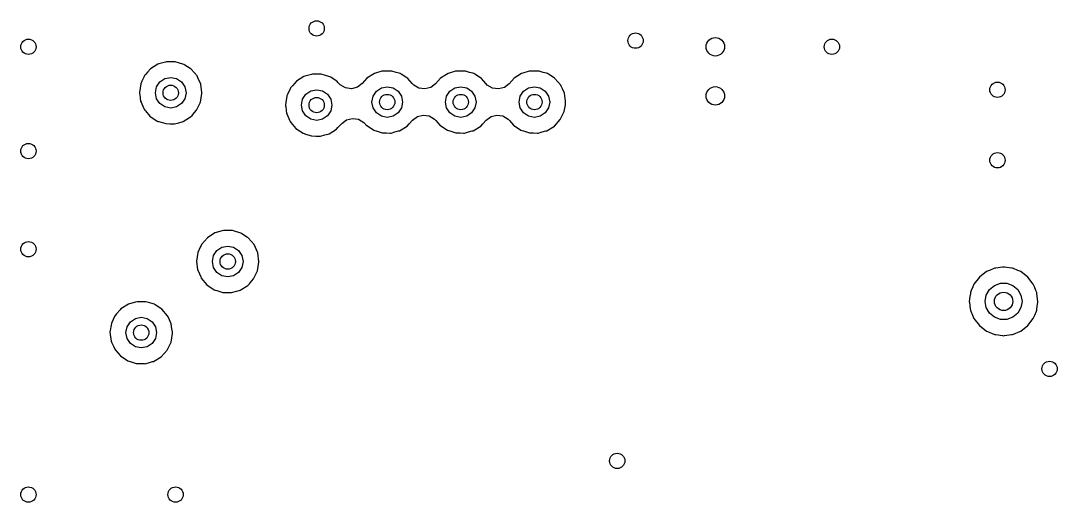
# Model space of a CAD drawing. Extents: x 0.99 to 4.24, y -7.27 to -4.02.
# Drawn here: x 1.916 to 2.582, y -6.151 to -5.842 of the extents above; entities that cross this region are included whole.
import ezdxf

# ---------------------------------------------------------------- set-up
doc = ezdxf.new("R2010")
doc.units = 0
doc.header["$MEASUREMENT"] = 0
doc.layers.add('BLACK', color=7, linetype='CONTINUOUS')

msp = doc.modelspace()

# ---------------------------------------------------------------- linework, layer by layer
at = {"layer": 'BLACK', "linetype": 'CONTINUOUS'}
for p, q in [((2.00919, -5.86811), (2.00509, -5.86928)), ((2.00988, -5.86791), (2.00919, -5.86811)), ((2.00919, -5.86811), (2.00919, -5.86811)), ((2.01058, -5.86792), (2.00988, -5.86791)), ((2.0121, -5.86793), (2.01058, -5.86792)), ((2.01556, -5.86795), (2.0121, -5.86793)), ((2.01829, -5.86876), (2.01556, -5.86795)), ((1.99802, -5.8743), (1.99645, -5.87607)), ((1.99959, -5.87251), (1.99802, -5.8743)), ((2.0044, -5.86948), (1.99959, -5.87251)), ((2.00509, -5.86928), (2.0044, -5.86948)), ((2.00509, -5.86928), (2.00509, -5.86928)), ((2.02034, -5.86938), (2.01829, -5.86876)), ((2.02102, -5.86958), (2.02034, -5.86938)), ((2.02034, -5.86938), (2.02034, -5.86938)), ((2.02161, -5.86997), (2.02102, -5.86958)), ((2.02519, -5.87229), (2.02161, -5.86997)), ((2.02579, -5.87267), (2.02519, -5.87229)), ((2.02519, -5.87229), (2.02519, -5.87229)), ((2.0295, -5.87698), (2.02579, -5.87267)), ((2.14817, -5.87401), (2.14406, -5.87519)), ((2.14885, -5.87382), (2.14817, -5.87401)), ((2.14817, -5.87401), (2.14817, -5.87401)), ((2.14956, -5.87382), (2.14885, -5.87382)), ((2.15107, -5.87383), (2.14956, -5.87382)), ((2.15454, -5.87385), (2.15107, -5.87383)), ((2.15727, -5.87467), (2.15454, -5.87385)), ((2.15931, -5.87528), (2.15727, -5.87467)), ((2.19541, -5.87401), (2.19131, -5.87519)), ((2.1961, -5.87382), (2.19541, -5.87401)), ((2.19541, -5.87401), (2.19541, -5.87401)), ((2.19681, -5.87382), (2.1961, -5.87382)), ((2.19832, -5.87383), (2.19681, -5.87382)), ((2.20178, -5.87385), (2.19832, -5.87383)), ((2.20451, -5.87467), (2.20178, -5.87385)), ((2.20656, -5.87528), (2.20451, -5.87467)), ((2.24266, -5.87401), (2.23855, -5.87519)), ((2.24334, -5.87382), (2.24266, -5.87401)), ((2.24266, -5.87401), (2.24266, -5.87401)), ((2.24405, -5.87382), (2.24334, -5.87382)), ((2.24556, -5.87383), (2.24405, -5.87382)), ((2.24903, -5.87385), (2.24556, -5.87383)), ((2.25175, -5.87467), (2.24903, -5.87385)), ((2.2538, -5.87528), (2.25175, -5.87467)), ((1.99413, -5.88038), (1.99341, -5.88193)), ((1.99553, -5.87742), (1.99413, -5.88038)), ((1.99583, -5.87678), (1.99553, -5.87742)), ((1.99553, -5.87742), (1.99553, -5.87742)), ((1.99645, -5.87607), (1.99583, -5.87678)), ((2.00351, -5.88403), (2.00564, -5.88084)), ((2.00564, -5.88084), (2.00883, -5.8787)), ((2.00883, -5.8787), (2.0126, -5.87795)), ((2.0126, -5.87795), (2.01636, -5.8787)), ((2.01636, -5.8787), (2.01956, -5.88084)), ((2.01956, -5.88084), (2.02169, -5.88403)), ((2.0298, -5.87763), (2.0295, -5.87698)), ((2.03023, -5.87858), (2.0298, -5.87763)), ((2.0298, -5.87763), (2.0298, -5.87763)), ((2.03186, -5.88216), (2.03023, -5.87858)), ((2.09225, -5.88157), (2.0907, -5.88333)), ((2.09329, -5.88039), (2.09225, -5.88157)), ((2.09811, -5.87735), (2.09329, -5.88039)), ((2.09879, -5.87716), (2.09811, -5.87735)), ((2.10289, -5.87598), (2.09879, -5.87716)), ((2.09879, -5.87716), (2.09879, -5.87716)), ((2.10358, -5.87579), (2.10289, -5.87598)), ((2.10289, -5.87598), (2.10289, -5.87598)), ((2.10429, -5.87579), (2.10358, -5.87579)), ((2.1058, -5.8758), (2.10429, -5.87579)), ((2.10927, -5.87582), (2.1058, -5.8758)), ((2.1119, -5.87661), (2.10927, -5.87582)), ((2.11404, -5.87725), (2.1119, -5.87661)), ((2.11472, -5.87745), (2.11404, -5.87725)), ((2.11404, -5.87725), (2.11404, -5.87725)), ((2.11531, -5.87784), (2.11472, -5.87745)), ((2.1189, -5.88016), (2.11531, -5.87784)), ((2.11949, -5.88055), (2.1189, -5.88016)), ((2.1189, -5.88016), (2.1189, -5.88016)), ((2.11995, -5.88109), (2.11949, -5.88055)), ((2.12053, -5.88176), (2.11995, -5.88109)), ((2.11995, -5.88109), (2.11995, -5.88109)), ((2.13701, -5.88018), (2.13554, -5.88185)), ((2.13857, -5.87842), (2.13701, -5.88018)), ((2.14338, -5.87538), (2.13857, -5.87842)), ((2.14406, -5.87519), (2.14338, -5.87538)), ((2.14406, -5.87519), (2.14406, -5.87519)), ((2.15999, -5.87548), (2.15931, -5.87528)), ((2.15931, -5.87528), (2.15931, -5.87528)), ((2.16059, -5.87587), (2.15999, -5.87548)), ((2.16417, -5.87819), (2.16059, -5.87587)), ((2.16477, -5.87858), (2.16417, -5.87819)), ((2.16417, -5.87819), (2.16417, -5.87819)), ((2.16762, -5.88189), (2.16477, -5.87858)), ((2.18581, -5.87842), (2.18265, -5.882)), ((2.19063, -5.87538), (2.18581, -5.87842)), ((2.19131, -5.87519), (2.19063, -5.87538)), ((2.19131, -5.87519), (2.19131, -5.87519)), ((2.20724, -5.87548), (2.20656, -5.87528)), ((2.20656, -5.87528), (2.20656, -5.87528)), ((2.20783, -5.87587), (2.20724, -5.87548)), ((2.21141, -5.87819), (2.20783, -5.87587)), ((2.21201, -5.87858), (2.21141, -5.87819)), ((2.21141, -5.87819), (2.21141, -5.87819)), ((2.21486, -5.88189), (2.21201, -5.87858)), ((2.23306, -5.87842), (2.22989, -5.882)), ((2.23787, -5.87538), (2.23306, -5.87842)), ((2.23855, -5.87519), (2.23787, -5.87538)), ((2.23855, -5.87519), (2.23855, -5.87519)), ((2.25448, -5.87548), (2.2538, -5.87528)), ((2.2538, -5.87528), (2.2538, -5.87528)), ((2.25508, -5.87587), (2.25448, -5.87548)), ((2.25866, -5.87819), (2.25508, -5.87587)), ((2.25925, -5.87858), (2.25866, -5.87819)), ((2.25866, -5.87819), (2.25866, -5.87819)), ((2.26297, -5.88289), (2.25925, -5.87858)), ((1.99341, -5.88193), (1.99253, -5.88755)), ((1.99253, -5.88755), (1.99263, -5.88825)), ((1.99263, -5.88825), (1.99263, -5.88825)), ((1.99263, -5.88825), (1.99274, -5.88916)), ((2.00276, -5.8878), (2.00351, -5.88403)), ((2.00351, -5.89156), (2.00276, -5.8878)), ((2.02169, -5.88403), (2.02244, -5.8878)), ((2.02244, -5.8878), (2.02169, -5.89156)), ((2.03171, -5.8939), (2.03266, -5.88829)), ((2.03238, -5.88583), (2.03186, -5.88216)), ((2.03259, -5.88729), (2.03238, -5.88583)), ((2.03266, -5.8878), (2.03259, -5.88729)), ((2.03266, -5.88829), (2.03266, -5.8878)), ((2.08923, -5.88529), (2.08759, -5.88878)), ((2.08953, -5.88465), (2.08923, -5.88529)), ((2.08923, -5.88529), (2.08923, -5.88529)), ((2.0907, -5.88333), (2.08953, -5.88465)), ((2.09934, -5.88871), (2.10253, -5.88658)), ((2.10253, -5.88658), (2.1063, -5.88583)), ((2.1063, -5.88583), (2.11007, -5.88658)), ((2.11007, -5.88658), (2.11326, -5.88871)), ((2.12148, -5.88272), (2.12053, -5.88176)), ((2.12484, -5.88467), (2.12148, -5.88272)), ((2.12869, -5.88519), (2.12484, -5.88467)), ((2.13245, -5.8842), (2.12869, -5.88519)), ((2.13554, -5.88185), (2.13245, -5.8842)), ((2.14248, -5.88993), (2.14462, -5.88674)), ((2.14462, -5.88674), (2.14781, -5.88461)), ((2.14781, -5.88461), (2.15157, -5.88386)), ((2.15157, -5.88386), (2.15534, -5.88461)), ((2.15534, -5.88461), (2.15853, -5.88674)), ((2.15853, -5.88674), (2.16067, -5.88993)), ((2.16764, -5.88191), (2.16762, -5.88189)), ((2.16859, -5.88288), (2.16764, -5.88191)), ((2.17195, -5.88483), (2.16859, -5.88288)), ((2.1758, -5.88535), (2.17195, -5.88483)), ((2.17956, -5.88436), (2.1758, -5.88535)), ((2.18265, -5.882), (2.17956, -5.88436)), ((2.18973, -5.88993), (2.19186, -5.88674)), ((2.19186, -5.88674), (2.19505, -5.88461)), ((2.19505, -5.88461), (2.19882, -5.88386)), ((2.19882, -5.88386), (2.20259, -5.88461)), ((2.20259, -5.88461), (2.20578, -5.88674)), ((2.20578, -5.88674), (2.20791, -5.88993)), ((2.21488, -5.88191), (2.21486, -5.88189)), ((2.21583, -5.88288), (2.21488, -5.88191)), ((2.21919, -5.88483), (2.21583, -5.88288)), ((2.22304, -5.88535), (2.21919, -5.88483)), ((2.2268, -5.88436), (2.22304, -5.88535)), ((2.22989, -5.882), (2.2268, -5.88436)), ((2.23697, -5.88993), (2.2391, -5.88674)), ((2.2391, -5.88674), (2.2423, -5.88461)), ((2.2423, -5.88461), (2.24606, -5.88386)), ((2.24606, -5.88386), (2.24983, -5.88461)), ((2.24983, -5.88461), (2.25302, -5.88674)), ((2.25302, -5.88674), (2.25516, -5.88993)), ((2.26326, -5.88354), (2.26297, -5.88289)), ((2.26401, -5.88518), (2.26326, -5.88354)), ((2.26326, -5.88354), (2.26326, -5.88354)), ((2.26532, -5.88807), (2.26401, -5.88518)), ((2.26582, -5.89151), (2.26532, -5.88807)), ((1.99274, -5.88916), (1.99327, -5.89319)), ((1.99327, -5.89319), (1.99356, -5.89384)), ((1.99356, -5.89384), (1.99356, -5.89384)), ((1.99356, -5.89384), (1.99518, -5.89752)), ((2.00564, -5.89475), (2.00351, -5.89156)), ((2.00883, -5.89689), (2.00564, -5.89475)), ((2.01956, -5.89475), (2.01636, -5.89689)), ((2.02169, -5.89156), (2.01956, -5.89475)), ((2.03097, -5.89542), (2.03171, -5.8939)), ((2.08711, -5.8898), (2.08623, -5.89542)), ((2.08759, -5.88878), (2.08711, -5.8898)), ((2.09646, -5.89567), (2.09721, -5.8919)), ((2.09721, -5.8919), (2.09934, -5.88871)), ((2.11326, -5.88871), (2.11539, -5.8919)), ((2.11539, -5.8919), (2.11614, -5.89567)), ((2.14173, -5.8937), (2.14248, -5.88993)), ((2.14248, -5.89747), (2.14173, -5.8937)), ((2.16067, -5.88993), (2.16142, -5.8937)), ((2.16142, -5.8937), (2.16067, -5.89747)), ((2.18898, -5.8937), (2.18973, -5.88993)), ((2.18973, -5.89747), (2.18898, -5.8937)), ((2.20791, -5.88993), (2.20866, -5.8937)), ((2.20866, -5.8937), (2.20791, -5.89747)), ((2.23622, -5.8937), (2.23697, -5.88993)), ((2.23697, -5.89747), (2.23622, -5.8937)), ((2.25516, -5.88993), (2.25591, -5.8937)), ((2.25591, -5.8937), (2.25516, -5.89747)), ((2.26606, -5.8932), (2.26582, -5.89151)), ((2.26592, -5.89542), (2.26612, -5.89419)), ((2.26613, -5.8937), (2.26606, -5.8932)), ((2.26612, -5.89419), (2.26613, -5.8937)), ((1.99518, -5.89752), (1.99556, -5.8984)), ((1.99556, -5.8984), (1.99602, -5.89894)), ((1.99602, -5.89894), (1.99602, -5.89894)), ((1.99602, -5.89894), (1.99647, -5.89947)), ((1.99647, -5.89947), (1.99922, -5.90275)), ((2.0126, -5.89764), (2.00883, -5.89689)), ((2.01636, -5.89689), (2.0126, -5.89764)), ((2.02679, -5.90172), (2.02923, -5.89902)), ((2.02923, -5.89902), (2.03097, -5.89542)), ((2.08623, -5.89542), (2.08633, -5.89613)), ((2.08633, -5.89613), (2.08633, -5.89613)), ((2.08633, -5.89613), (2.08642, -5.89684)), ((2.08642, -5.89684), (2.08697, -5.90107)), ((2.08697, -5.90107), (2.08726, -5.90171)), ((2.09721, -5.89944), (2.09646, -5.89567)), ((2.09934, -5.90263), (2.09721, -5.89944)), ((2.11539, -5.89944), (2.11326, -5.90263)), ((2.11614, -5.89567), (2.11539, -5.89944)), ((2.14462, -5.90066), (2.14248, -5.89747)), ((2.14781, -5.90279), (2.14462, -5.90066)), ((2.15853, -5.90066), (2.15534, -5.90279)), ((2.16067, -5.89747), (2.15853, -5.90066)), ((2.19186, -5.90066), (2.18973, -5.89747)), ((2.19505, -5.90279), (2.19186, -5.90066)), ((2.20578, -5.90066), (2.20259, -5.90279)), ((2.20791, -5.89747), (2.20578, -5.90066)), ((2.2391, -5.90066), (2.23697, -5.89747)), ((2.2423, -5.90279), (2.2391, -5.90066)), ((2.25302, -5.90066), (2.24983, -5.90279)), ((2.25516, -5.89747), (2.25302, -5.90066)), ((2.2627, -5.90492), (2.26518, -5.8998)), ((2.26518, -5.8998), (2.26592, -5.89542)), ((1.99922, -5.90275), (2.00396, -5.90591)), ((2.00396, -5.90591), (2.00464, -5.90612)), ((2.00464, -5.90612), (2.00464, -5.90612)), ((2.00464, -5.90612), (2.00506, -5.90625)), ((2.00506, -5.90625), (2.00939, -5.9076)), ((2.00939, -5.9076), (2.01209, -5.90765)), ((2.01209, -5.90765), (2.01437, -5.90769)), ((2.01437, -5.90769), (2.01437, -5.90769)), ((2.01437, -5.90769), (2.01508, -5.90771)), ((2.01508, -5.90771), (2.01774, -5.90698)), ((2.01774, -5.90698), (2.01988, -5.9064)), ((2.01988, -5.9064), (2.02057, -5.90621)), ((2.01988, -5.9064), (2.01988, -5.9064)), ((2.02057, -5.90621), (2.02542, -5.90323)), ((2.02542, -5.90323), (2.02629, -5.90227)), ((2.02629, -5.90227), (2.02679, -5.90172)), ((2.08726, -5.90171), (2.08726, -5.90172)), ((2.08726, -5.90172), (2.0889, -5.90545)), ((2.0889, -5.90545), (2.08926, -5.90627)), ((2.08926, -5.90627), (2.08972, -5.90682)), ((2.08972, -5.90682), (2.08972, -5.90682)), ((2.08972, -5.90682), (2.08977, -5.90688)), ((2.08977, -5.90688), (2.09292, -5.91063)), ((2.10253, -5.90476), (2.09934, -5.90263)), ((2.1063, -5.90551), (2.10253, -5.90476)), ((2.11007, -5.90476), (2.1063, -5.90551)), ((2.11326, -5.90263), (2.11007, -5.90476)), ((2.11999, -5.91015), (2.12242, -5.90746)), ((2.12242, -5.90746), (2.12554, -5.90515)), ((2.12554, -5.90515), (2.12931, -5.9042)), ((2.12931, -5.9042), (2.13315, -5.90477)), ((2.13315, -5.90477), (2.13649, -5.90676)), ((2.13649, -5.90676), (2.13743, -5.90774)), ((2.13743, -5.90774), (2.13774, -5.90812)), ((2.13774, -5.90812), (2.13774, -5.90812)), ((2.13774, -5.90812), (2.1382, -5.90866)), ((2.15157, -5.90354), (2.14781, -5.90279)), ((2.15534, -5.90279), (2.15157, -5.90354)), ((2.16439, -5.90914), (2.16569, -5.90771)), ((2.16569, -5.90771), (2.16785, -5.90532)), ((2.16785, -5.90532), (2.17097, -5.903)), ((2.17097, -5.903), (2.17474, -5.90205)), ((2.17474, -5.90205), (2.17859, -5.90262)), ((2.17859, -5.90262), (2.18192, -5.90461)), ((2.18192, -5.90461), (2.18286, -5.90559)), ((2.18286, -5.90559), (2.18544, -5.90866)), ((2.19882, -5.90354), (2.19505, -5.90279)), ((2.20259, -5.90279), (2.19882, -5.90354)), ((2.21164, -5.90914), (2.21293, -5.90771)), ((2.21293, -5.90771), (2.2151, -5.90532)), ((2.2151, -5.90532), (2.21822, -5.903)), ((2.21822, -5.903), (2.22199, -5.90205)), ((2.22199, -5.90205), (2.22583, -5.90262)), ((2.22583, -5.90262), (2.22917, -5.90461)), ((2.22917, -5.90461), (2.23011, -5.90559)), ((2.23011, -5.90559), (2.23269, -5.90866)), ((2.24606, -5.90354), (2.2423, -5.90279)), ((2.24983, -5.90279), (2.24606, -5.90354)), ((2.25888, -5.90914), (2.2627, -5.90492)), ((2.09292, -5.91063), (2.09766, -5.91378)), ((2.09766, -5.91378), (2.09834, -5.91399)), ((2.09834, -5.91399), (2.09834, -5.91399)), ((2.09834, -5.91399), (2.09923, -5.91427)), ((2.09923, -5.91427), (2.10309, -5.91548)), ((2.10878, -5.91558), (2.11146, -5.91485)), ((2.11146, -5.91485), (2.11358, -5.91427)), ((2.11358, -5.91427), (2.11427, -5.91409)), ((2.11358, -5.91427), (2.11358, -5.91427)), ((2.11427, -5.91409), (2.11912, -5.91111)), ((2.11912, -5.91111), (2.11999, -5.91015)), ((2.1382, -5.90866), (2.14294, -5.91181)), ((2.14294, -5.91181), (2.14361, -5.91202)), ((2.14361, -5.91202), (2.14361, -5.91202)), ((2.14361, -5.91202), (2.14451, -5.9123)), ((2.14451, -5.9123), (2.14837, -5.91351)), ((2.14837, -5.91351), (2.15106, -5.91356)), ((2.15106, -5.91356), (2.15335, -5.9136)), ((2.15335, -5.9136), (2.15335, -5.9136)), ((2.15335, -5.9136), (2.15406, -5.91361)), ((2.15406, -5.91361), (2.15655, -5.91293)), ((2.15655, -5.91293), (2.15886, -5.9123)), ((2.15886, -5.9123), (2.15954, -5.91212)), ((2.15886, -5.9123), (2.15886, -5.9123)), ((2.15954, -5.91212), (2.16439, -5.90914)), ((2.18544, -5.90866), (2.19018, -5.91181)), ((2.19018, -5.91181), (2.19086, -5.91202)), ((2.19086, -5.91202), (2.19086, -5.91202)), ((2.19086, -5.91202), (2.19175, -5.9123)), ((2.19175, -5.9123), (2.19561, -5.91351)), ((2.19561, -5.91351), (2.19831, -5.91356)), ((2.19831, -5.91356), (2.20059, -5.9136)), ((2.20059, -5.9136), (2.20059, -5.9136)), ((2.20059, -5.9136), (2.2013, -5.91361)), ((2.2013, -5.91361), (2.2038, -5.91293)), ((2.2038, -5.91293), (2.2061, -5.9123)), ((2.2061, -5.9123), (2.20679, -5.91212)), ((2.2061, -5.9123), (2.2061, -5.9123)), ((2.20679, -5.91212), (2.21164, -5.90914)), ((2.23269, -5.90866), (2.23742, -5.91181)), ((2.23742, -5.91181), (2.2381, -5.91202)), ((2.2381, -5.91202), (2.2381, -5.91202)), ((2.2381, -5.91202), (2.239, -5.9123)), ((2.239, -5.9123), (2.24285, -5.91351)), ((2.24285, -5.91351), (2.24555, -5.91356)), ((2.24555, -5.91356), (2.24783, -5.9136)), ((2.24783, -5.9136), (2.24783, -5.9136)), ((2.24783, -5.9136), (2.24854, -5.91361)), ((2.24854, -5.91361), (2.25104, -5.91293)), ((2.25104, -5.91293), (2.25335, -5.9123)), ((2.25335, -5.9123), (2.25403, -5.91212)), ((2.25335, -5.9123), (2.25335, -5.9123)), ((2.25403, -5.91212), (2.25888, -5.90914)), ((2.10309, -5.91548), (2.10579, -5.91553)), ((2.10579, -5.91553), (2.10807, -5.91557)), ((2.10807, -5.91557), (2.10807, -5.91557)), ((2.10807, -5.91557), (2.10878, -5.91558)), ((2.03621, -5.98078), (2.03244, -5.98505)), ((2.04102, -5.97775), (2.03621, -5.98078)), ((2.0417, -5.97755), (2.04102, -5.97775)), ((2.04566, -5.97642), (2.0417, -5.97755)), ((2.0417, -5.97755), (2.0417, -5.97755)), ((2.04649, -5.97618), (2.04566, -5.97642)), ((2.0472, -5.97619), (2.04649, -5.97618)), ((2.04871, -5.9762), (2.0472, -5.97619)), ((2.05218, -5.97622), (2.04871, -5.9762)), ((2.05354, -5.97662), (2.05218, -5.97622)), ((2.05695, -5.97764), (2.05354, -5.97662)), ((2.05763, -5.97785), (2.05695, -5.97764)), ((2.05695, -5.97764), (2.05695, -5.97764)), ((2.05822, -5.97823), (2.05763, -5.97785)), ((2.06181, -5.98056), (2.05822, -5.97823)), ((2.0624, -5.98094), (2.06181, -5.98056)), ((2.06181, -5.98056), (2.06181, -5.98056)), ((2.06612, -5.98525), (2.0624, -5.98094)), ((2.03154, -5.98696), (2.03002, -5.9902)), ((2.03214, -5.98569), (2.03154, -5.98696)), ((2.03244, -5.98505), (2.03214, -5.98569)), ((2.03214, -5.98569), (2.03214, -5.98569)), ((2.04225, -5.9891), (2.04545, -5.98697)), ((2.04545, -5.98697), (2.04921, -5.98622)), ((2.04921, -5.98622), (2.05298, -5.98697)), ((2.05298, -5.98697), (2.05617, -5.9891)), ((2.06847, -5.99043), (2.06612, -5.98525)), ((2.03002, -5.9902), (2.02915, -5.99582)), ((2.03937, -5.99606), (2.04012, -5.9923)), ((2.04012, -5.9923), (2.04225, -5.9891)), ((2.05617, -5.9891), (2.05831, -5.9923)), ((2.05831, -5.9923), (2.05906, -5.99606)), ((2.06928, -5.99606), (2.06847, -5.99043)), ((2.02915, -5.99582), (2.02989, -6.00146)), ((2.02989, -6.00146), (2.03017, -6.00211)), ((2.04012, -5.99983), (2.03937, -5.99606)), ((2.04225, -6.00302), (2.04012, -5.99983)), ((2.05831, -5.99983), (2.05617, -6.00302)), ((2.05906, -5.99606), (2.05831, -5.99983)), ((2.06833, -6.00216), (2.06927, -5.99655)), ((2.06927, -5.99655), (2.06928, -5.99606)), ((2.54094, -6.00063), (2.53819, -6.00177)), ((2.54155, -6.00038), (2.54094, -6.00063)), ((2.54094, -6.00063), (2.54094, -6.00063)), ((2.54219, -6.0003), (2.54155, -6.00038)), ((2.5466, -5.99972), (2.54219, -6.0003)), ((2.54219, -6.0003), (2.54219, -6.0003)), ((2.54724, -5.99963), (2.5466, -5.99972)), ((2.54789, -5.99972), (2.54724, -5.99963)), ((2.5523, -6.0003), (2.54789, -5.99972)), ((2.55294, -6.00038), (2.5523, -6.0003)), ((2.5523, -6.0003), (2.5523, -6.0003)), ((2.55355, -6.00063), (2.55294, -6.00038)), ((2.5563, -6.00178), (2.55355, -6.00063)), ((2.55355, -6.00063), (2.55355, -6.00063)), ((2.03017, -6.00211), (2.03017, -6.00211)), ((2.03017, -6.00211), (2.03188, -6.00599)), ((2.03188, -6.00599), (2.03218, -6.00667)), ((2.03218, -6.00667), (2.03584, -6.01102)), ((2.04545, -6.00516), (2.04225, -6.00302)), ((2.04921, -6.00591), (2.04545, -6.00516)), ((2.05298, -6.00516), (2.04921, -6.00591)), ((2.05617, -6.00302), (2.05298, -6.00516)), ((2.06371, -6.00965), (2.06585, -6.00728)), ((2.06585, -6.00728), (2.06833, -6.00216)), ((2.53167, -6.00608), (2.52818, -6.01064)), ((2.53623, -6.00258), (2.53167, -6.00608)), ((2.53819, -6.00177), (2.53623, -6.00258)), ((2.55825, -6.00258), (2.5563, -6.00178)), ((2.56281, -6.00608), (2.55825, -6.00258)), ((2.56631, -6.01064), (2.56281, -6.00608)), ((2.03584, -6.01102), (2.04057, -6.01417)), ((2.04057, -6.01417), (2.04125, -6.01439)), ((2.04125, -6.01439), (2.04125, -6.01439)), ((2.04125, -6.01439), (2.04215, -6.01467)), ((2.04215, -6.01467), (2.046, -6.01587)), ((2.05474, -6.01514), (2.0565, -6.01467)), ((2.0565, -6.01467), (2.05718, -6.01448)), ((2.0565, -6.01467), (2.0565, -6.01467)), ((2.05718, -6.01448), (2.06203, -6.0115)), ((2.06203, -6.0115), (2.06311, -6.0103)), ((2.06311, -6.0103), (2.06371, -6.00965)), ((2.52651, -6.01467), (2.52598, -6.01595)), ((2.5275, -6.01227), (2.52651, -6.01467)), ((2.52818, -6.01064), (2.5275, -6.01227)), ((2.53615, -6.01761), (2.5382, -6.01406)), ((2.5382, -6.01406), (2.54134, -6.01142)), ((2.54134, -6.01142), (2.54519, -6.01002)), ((2.54519, -6.01002), (2.5493, -6.01002)), ((2.5493, -6.01002), (2.55315, -6.01142)), ((2.55315, -6.01142), (2.55629, -6.01406)), ((2.55629, -6.01406), (2.55834, -6.01761)), ((2.56699, -6.01227), (2.56631, -6.01064)), ((2.56798, -6.01467), (2.56699, -6.01227)), ((2.56851, -6.01595), (2.56798, -6.01467)), ((2.046, -6.01587), (2.0487, -6.01592)), ((2.0487, -6.01592), (2.05098, -6.01596)), ((2.05098, -6.01596), (2.05098, -6.01596)), ((2.05098, -6.01596), (2.05169, -6.01598)), ((2.05169, -6.01598), (2.05474, -6.01514)), ((2.52565, -6.01846), (2.52522, -6.02165)), ((2.52589, -6.0166), (2.52565, -6.01846)), ((2.52598, -6.01595), (2.52589, -6.0166)), ((2.52589, -6.0166), (2.52589, -6.0166)), ((2.53543, -6.02165), (2.53615, -6.01761)), ((2.55834, -6.01761), (2.55906, -6.02165)), ((2.5686, -6.0166), (2.56851, -6.01595)), ((2.56884, -6.01846), (2.5686, -6.0166)), ((2.5686, -6.0166), (2.5686, -6.0166)), ((2.56926, -6.02165), (2.56884, -6.01846)), ((1.98016, -6.02705), (1.97785, -6.02967)), ((1.9807, -6.02645), (1.98016, -6.02705)), ((1.98551, -6.02341), (1.9807, -6.02645)), ((1.98619, -6.02322), (1.98551, -6.02341)), ((1.98995, -6.02214), (1.98619, -6.02322)), ((1.98619, -6.02322), (1.98619, -6.02322)), ((1.99098, -6.02185), (1.98995, -6.02214)), ((1.99169, -6.02186), (1.99098, -6.02185)), ((1.9932, -6.02187), (1.99169, -6.02186)), ((1.99667, -6.02189), (1.9932, -6.02187)), ((1.99931, -6.02268), (1.99667, -6.02189)), ((2.00144, -6.02331), (1.99931, -6.02268)), ((2.00212, -6.02352), (2.00144, -6.02331)), ((2.00144, -6.02331), (2.00144, -6.02331)), ((2.00271, -6.0239), (2.00212, -6.02352)), ((2.0063, -6.02623), (2.00271, -6.0239)), ((2.00689, -6.02661), (2.0063, -6.02623)), ((2.0063, -6.02623), (2.0063, -6.02623)), ((2.01061, -6.03092), (2.00689, -6.02661)), ((2.52522, -6.02165), (2.52531, -6.0223)), ((2.52531, -6.0223), (2.52584, -6.02635)), ((2.52584, -6.02635), (2.52598, -6.02735)), ((2.52598, -6.02735), (2.52623, -6.02796)), ((2.52623, -6.02796), (2.52623, -6.02796)), ((2.52623, -6.02796), (2.52728, -6.0305)), ((2.53615, -6.02569), (2.53543, -6.02165)), ((2.5382, -6.02925), (2.53615, -6.02569)), ((2.55834, -6.02569), (2.55629, -6.02925)), ((2.55906, -6.02165), (2.55834, -6.02569)), ((2.56721, -6.0305), (2.56826, -6.02796)), ((2.56826, -6.02796), (2.56851, -6.02735)), ((2.56826, -6.02796), (2.56826, -6.02796)), ((2.56851, -6.02735), (2.56865, -6.02635)), ((2.56865, -6.02635), (2.56904, -6.02338)), ((2.56904, -6.02338), (2.56918, -6.0223)), ((2.56918, -6.0223), (2.56926, -6.02165)), ((1.97663, -6.03136), (1.97483, -6.03519)), ((1.97693, -6.03072), (1.97663, -6.03136)), ((1.97663, -6.03136), (1.97663, -6.03136)), ((1.97785, -6.02967), (1.97693, -6.03072)), ((1.98674, -6.03477), (1.98993, -6.03264)), ((1.98993, -6.03264), (1.9937, -6.03189)), ((1.9937, -6.03189), (1.99747, -6.03264)), ((1.99747, -6.03264), (2.00066, -6.03477)), ((2.0109, -6.03157), (2.01061, -6.03092)), ((2.01112, -6.03206), (2.0109, -6.03157)), ((2.0109, -6.03157), (2.0109, -6.03157)), ((2.01296, -6.0361), (2.01112, -6.03206)), ((2.52728, -6.0305), (2.52818, -6.03266)), ((2.52818, -6.03266), (2.53167, -6.03722)), ((2.54134, -6.03188), (2.5382, -6.02925)), ((2.54519, -6.03329), (2.54134, -6.03188)), ((2.5493, -6.03329), (2.54519, -6.03329)), ((2.55315, -6.03188), (2.5493, -6.03329)), ((2.55629, -6.02925), (2.55315, -6.03188)), ((2.56281, -6.03722), (2.56631, -6.03266)), ((2.56631, -6.03266), (2.56721, -6.0305)), ((1.97451, -6.03587), (1.97364, -6.04149)), ((1.97483, -6.03519), (1.97451, -6.03587)), ((1.98386, -6.04173), (1.98461, -6.03797)), ((1.98461, -6.03797), (1.98674, -6.03477)), ((2.00066, -6.03477), (2.00279, -6.03797)), ((2.00279, -6.03797), (2.00354, -6.04173)), ((2.01343, -6.03937), (2.01296, -6.0361)), ((2.0137, -6.04125), (2.01343, -6.03937)), ((2.01377, -6.04173), (2.0137, -6.04125)), ((2.53167, -6.03722), (2.53623, -6.04072)), ((2.53623, -6.04072), (2.53684, -6.04097)), ((2.53684, -6.04097), (2.54094, -6.04267)), ((2.55355, -6.04267), (2.55765, -6.04097)), ((2.55765, -6.04097), (2.55825, -6.04072)), ((2.55825, -6.04072), (2.56281, -6.03722)), ((1.97364, -6.04149), (1.97437, -6.04713)), ((1.97437, -6.04713), (1.97466, -6.04778)), ((1.97466, -6.04778), (1.97466, -6.04778)), ((1.97466, -6.04778), (1.97579, -6.05035)), ((1.98461, -6.0455), (1.98386, -6.04173)), ((1.98674, -6.04869), (1.98461, -6.0455)), ((2.00279, -6.0455), (2.00066, -6.04869)), ((2.00354, -6.04173), (2.00279, -6.0455)), ((2.01034, -6.05295), (2.01282, -6.04783)), ((2.01282, -6.04783), (2.01376, -6.04222)), ((2.01376, -6.04222), (2.01377, -6.04173)), ((2.54094, -6.04267), (2.54094, -6.04267)), ((2.54094, -6.04267), (2.54155, -6.04292)), ((2.54155, -6.04292), (2.54219, -6.04301)), ((2.54219, -6.04301), (2.54219, -6.04301)), ((2.54219, -6.04301), (2.5466, -6.04359)), ((2.5466, -6.04359), (2.54724, -6.04367)), ((2.54724, -6.04367), (2.54789, -6.04359)), ((2.54789, -6.04359), (2.5523, -6.04301)), ((2.5523, -6.04301), (2.55294, -6.04292)), ((2.5523, -6.04301), (2.5523, -6.04301)), ((2.55294, -6.04292), (2.55355, -6.04267)), ((2.55355, -6.04267), (2.55355, -6.04267)), ((1.97579, -6.05035), (1.97666, -6.05234)), ((1.97666, -6.05234), (1.97712, -6.05288)), ((1.97712, -6.05288), (1.97712, -6.05288)), ((1.97712, -6.05288), (1.97735, -6.05315)), ((1.97735, -6.05315), (1.98033, -6.05669)), ((1.98993, -6.05083), (1.98674, -6.04869)), ((1.9937, -6.05157), (1.98993, -6.05083)), ((1.99747, -6.05083), (1.9937, -6.05157)), ((2.00066, -6.04869), (1.99747, -6.05083)), ((2.00652, -6.05717), (2.01034, -6.05295)), ((1.98033, -6.05669), (1.98506, -6.05984)), ((1.98506, -6.05984), (1.98574, -6.06006)), ((1.98574, -6.06006), (1.98574, -6.06006)), ((1.98574, -6.06006), (1.98663, -6.06034)), ((1.98663, -6.06034), (1.99049, -6.06154)), ((1.99618, -6.06164), (1.99964, -6.0607)), ((1.99964, -6.0607), (2.00099, -6.06034)), ((2.00099, -6.06034), (2.00167, -6.06015)), ((2.00099, -6.06034), (2.00099, -6.06034)), ((2.00167, -6.06015), (2.00652, -6.05717)), ((1.99049, -6.06154), (1.99319, -6.06159)), ((1.99319, -6.06159), (1.99547, -6.06163)), ((1.99547, -6.06163), (1.99547, -6.06163)), ((1.99547, -6.06163), (1.99618, -6.06164))]:
    msp.add_line(p, q, dxfattribs=at)
at = {"layer": 'BLACK'}
for centre, radius in [((2.1063, -5.84646), 0.00492), ((1.92126, -5.85827), 0.00492), ((2.31102, -5.85433), 0.00492), ((2.3622, -5.85827), 0.00591), ((2.43701, -5.85827), 0.00492), ((2.54331, -5.88583), 0.00492), ((2.0126, -5.8878), 0.00492), ((2.3622, -5.88976), 0.00591), ((2.1063, -5.89567), 0.00492), ((2.15157, -5.8937), 0.00492), ((2.19882, -5.8937), 0.00492), ((2.24606, -5.8937), 0.00492), ((1.92126, -5.9252), 0.00492), ((2.54331, -5.9311), 0.00492), ((1.92126, -5.98819), 0.00492), ((2.04921, -5.99606), 0.00492), ((2.54724, -6.02165), 0.00591), ((1.9937, -6.04173), 0.00492), ((2.57677, -6.06496), 0.00492), ((2.29921, -6.12402), 0.00492), ((1.92126, -6.14567), 0.00492), ((2.01575, -6.14567), 0.00492)]:
    msp.add_circle(centre, radius, dxfattribs=at)

doc.saveas('drawing.dxf')
